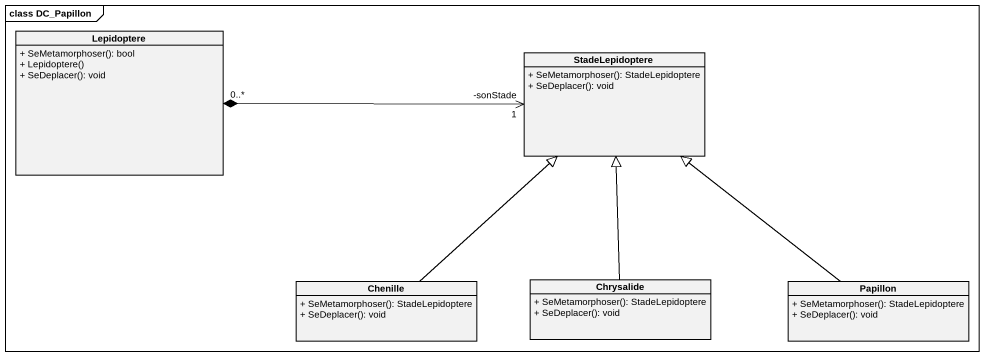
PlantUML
@startuml
mainframe class DC_Papillon
hide circle
hide empty members
skinparam classAttributeIconSize 0
class Lepidoptere {
  + SeMetamorphoser(): bool
  + Lepidoptere()
  + SeDeplacer(): void
}
class StadeLepidoptere {
  + SeMetamorphoser(): StadeLepidoptere
  + SeDeplacer(): void
}
class Chrysalide {
  + SeMetamorphoser(): StadeLepidoptere
  + SeDeplacer(): void
}
class Chenille {
  + SeMetamorphoser(): StadeLepidoptere
  + SeDeplacer(): void
}
class Papillon {
  + SeMetamorphoser(): StadeLepidoptere
  + SeDeplacer(): void
}
Lepidoptere "0..*" *-right-> "-sonStade\n1" StadeLepidoptere
Chrysalide -up-|> StadeLepidoptere
Chenille -up-|> StadeLepidoptere
Papillon -up-|> StadeLepidoptere
@enduml
